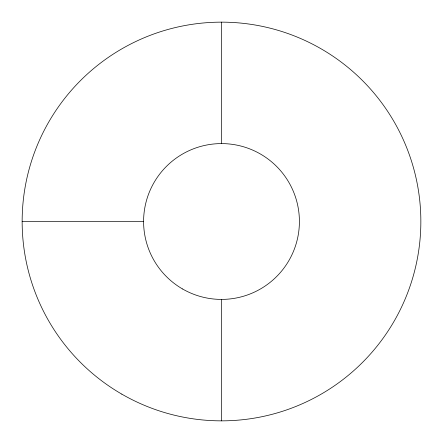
<?xml version="1.0" encoding="UTF-8"?>
<svg xmlns="http://www.w3.org/2000/svg" width="443" height="443" viewBox="0 0 443 443"><rect width="100%" height="100%" fill="white"/><g stroke="black" fill="none" stroke-linecap="round" stroke-linejoin="round"><path stroke-width="0.66" d="M22.15 221.5L143.593 221.5M221.5 22.15L221.5 143.593M221.5 299.407L221.5 420.85M121.825 394.143A199.35 199.35 0 0 0 420.85 221.5A199.35 199.35 0 0 0 121.825 48.857A199.35 199.35 0 0 0 121.825 394.143M182.549 288.969A77.907 77.907 0 0 0 299.407 221.5A77.907 77.907 0 0 0 182.549 154.031A77.907 77.907 0 0 0 182.549 288.969"/></g></svg>
